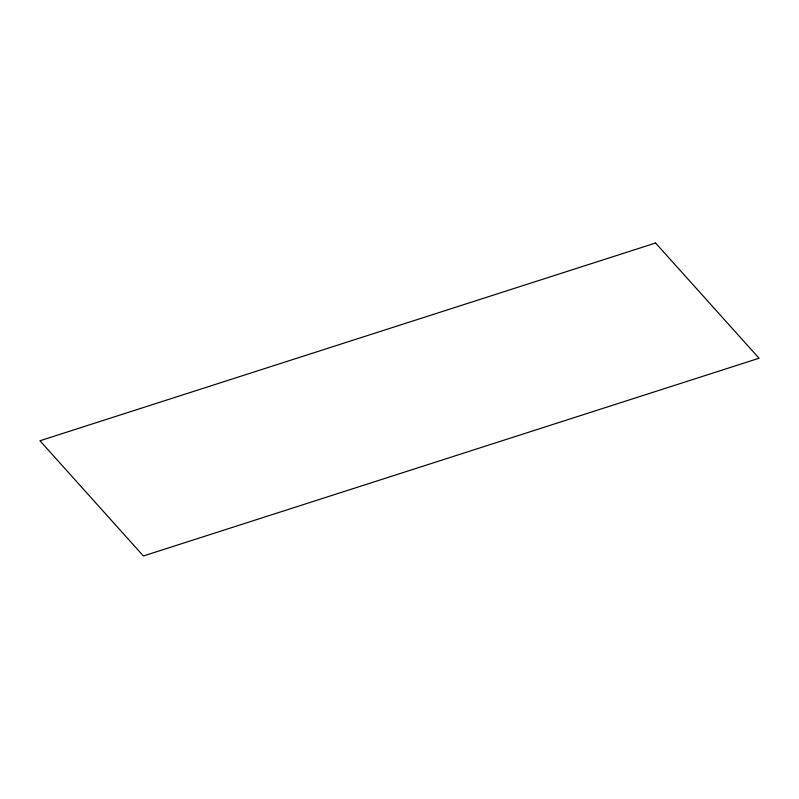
<?xml version="1.0" encoding="UTF-8"?>
<svg xmlns="http://www.w3.org/2000/svg" width="799" height="799" viewBox="0 0 799 799"><rect width="100%" height="100%" fill="white"/><g stroke="black" fill="none" stroke-linecap="round" stroke-linejoin="round"><path stroke-width="1.2" d="M655.589 243.016L39.95 440.758L143.411 555.984L759.05 358.242L655.589 243.016"/></g></svg>
